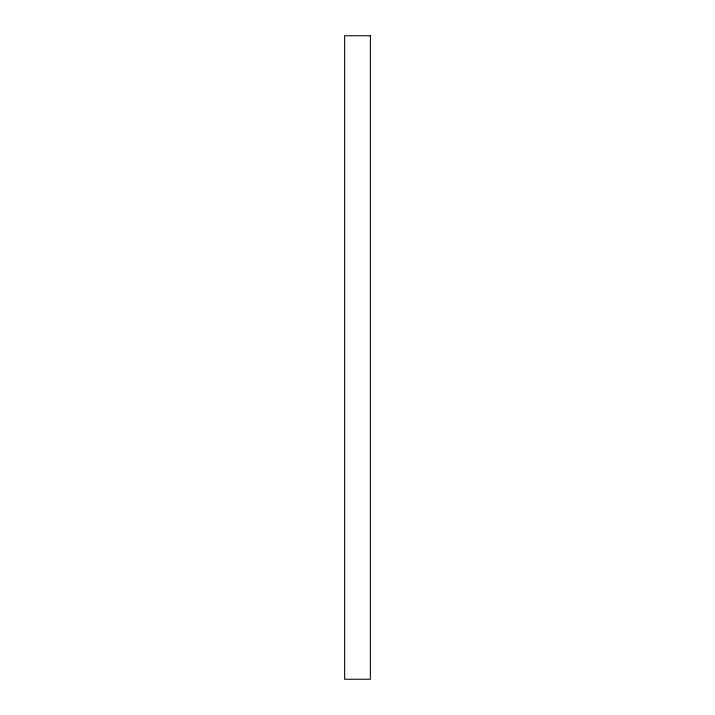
<?xml version="1.0" encoding="UTF-8"?>
<svg xmlns="http://www.w3.org/2000/svg" width="715" height="715" viewBox="0 0 715 715"><rect width="100%" height="100%" fill="white"/><g stroke="black" fill="none" stroke-linecap="round" stroke-linejoin="round"><path stroke-width="1.07" d="M370.37 35.75L344.63 35.75L344.63 679.25L370.37 679.25L370.37 35.75"/></g></svg>
